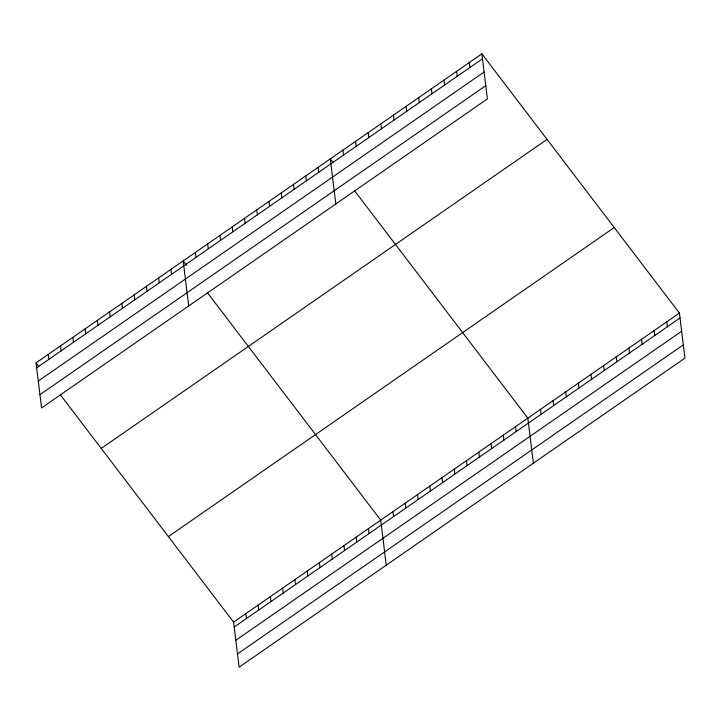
<?xml version="1.0" encoding="UTF-8"?>
<svg xmlns="http://www.w3.org/2000/svg" width="721" height="721" viewBox="0 0 721 721"><rect width="100%" height="100%" fill="white"/><g stroke="black" fill="none" stroke-linecap="round" stroke-linejoin="round"><path stroke-width="1.08" d="M481.88 53.832L487.414 98.885L41.584 407.924L36.05 362.879L481.88 53.832L679.416 313.076L684.95 358.121L239.12 667.168L233.586 622.115L60.492 394.964M36.654 367.809L482.484 58.762M38.285 381.048L484.115 72.001M39.952 394.684L485.792 85.646M101.237 448.426L547.068 139.378M168.399 536.568L614.229 227.521M233.586 622.115L679.416 313.076M234.19 627.045L680.02 317.997M235.821 640.284L681.651 331.236M237.488 653.929L683.328 344.881M333.012 162.477L330.299 158.908L335.833 203.953M354.741 190.993L527.835 418.144L533.369 463.197M186.568 265.346L183.179 260.894L188.704 305.938M207.621 292.978L380.715 520.129L386.24 565.183M36.05 362.879L38.763 366.448M666.79 321.827L667.394 326.757M654.154 330.588L654.758 335.508M641.519 339.339L642.132 344.268M628.892 348.099L629.496 353.029M616.257 356.85L616.861 361.78M603.63 365.61L604.234 370.54M590.995 374.37L591.599 379.291M578.359 383.121L578.972 388.051M565.733 391.882L566.336 396.802M553.097 400.633L553.701 405.562M540.471 409.393L541.074 414.323M515.578 426.643L516.182 431.573M469.254 62.592L469.858 67.513M503.312 435.142L503.916 440.071M456.618 71.343L457.222 76.273M491.055 443.64L491.659 448.57M443.983 80.103L444.596 85.033M478.798 452.139L479.402 457.069M431.356 88.854L431.96 93.784M466.532 460.638L467.136 465.568M418.721 97.614L419.325 102.544M454.275 469.137L454.879 474.067M406.094 106.375L406.698 111.295M442.009 477.635L442.622 482.565M393.459 115.126L394.063 120.056M429.752 486.134L430.356 491.064M380.823 123.886L381.436 128.807M417.495 494.633L418.099 499.563M368.197 132.637L368.801 137.567M405.229 503.132L405.833 508.062M355.561 141.397L356.165 146.327M392.972 511.631L393.576 516.56M342.935 150.148L343.538 155.078M368.449 528.628L369.053 533.558M318.042 167.407L318.646 172.337M356.192 537.127L356.796 542.057M305.776 175.906L306.38 180.836M343.926 545.626L344.539 550.556M293.519 184.405L294.123 189.335M331.669 554.125L332.273 559.054M281.262 192.904L281.866 197.833M319.412 562.623L320.016 567.553M268.996 201.402L269.6 206.332M307.146 571.122L307.75 576.052M256.739 209.901L257.343 214.831M294.889 579.621L295.493 584.551M244.473 218.4L245.086 223.33M282.632 588.12L283.236 593.05M232.216 226.899L232.82 231.829M270.366 596.618L270.97 601.548M219.959 235.397L220.563 240.327M258.109 605.117L258.713 610.047M207.693 243.896L208.297 248.826M245.843 613.616L246.456 618.546M195.436 252.395L196.04 257.325M170.913 269.393L171.517 274.322M158.656 277.891L159.26 282.821M146.39 286.39L147.003 291.32M134.133 294.889L134.737 299.819M121.876 303.388L122.48 308.318M109.61 311.887L110.214 316.816M97.353 320.385L97.957 325.315M85.096 328.884L85.7 333.814M72.83 337.383L73.434 342.313M60.573 345.882L61.177 350.812M48.307 354.381L48.92 359.31"/></g></svg>
